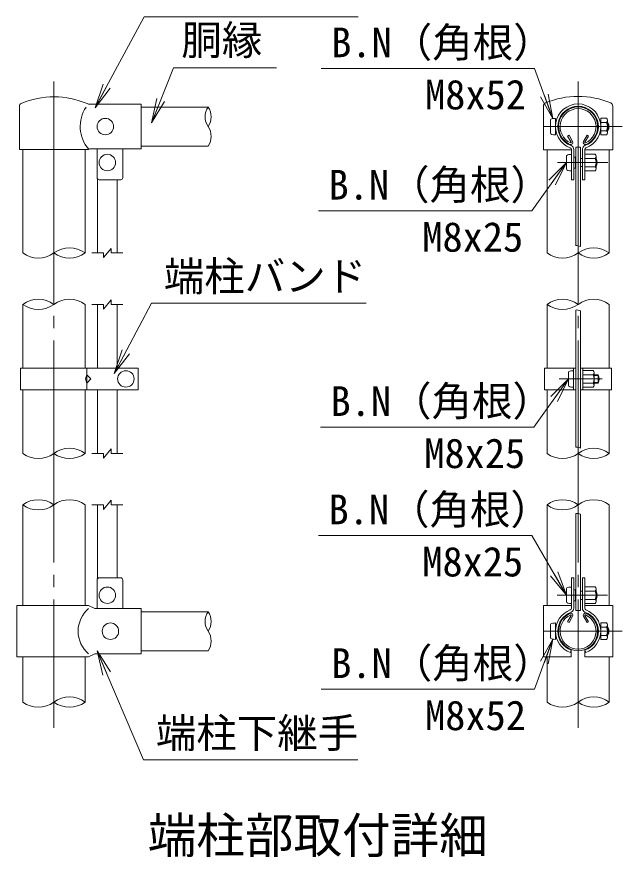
# Model space of a CAD drawing. Units: millimetres, scale not verified. Extents: x -21137 to 21137, y -15758 to 15759.
# Drawn here: x -4881 to -1936, y -6224 to -2136 of the extents above; entities that cross this region are included whole.
import ezdxf
from ezdxf.enums import TextEntityAlignment as Align

# ---------------------------------------------------------------- set-up
doc = ezdxf.new("R2010")
doc.units = ezdxf.units.MM
doc.header["$LTSCALE"] = 60
doc.linetypes.add('LONG_CHAIN', pattern=[21, 18, -1, 1, -1])
for name, color, linetype, lineweight in [('0-1_D-TTL-TXT', 7, 'Continuous', 9), ('0-2_D-BMK', 2, 'LONG_CHAIN', 9), ('0-3_D-STR1', 1, 'Continuous', 9), ('0-4_D-STR-DIM', 7, 'Continuous', 9), ('0-5_0', 7, 'Continuous', 9), ('0-8_D-STR3', 3, 'Continuous', 9), ('0-9_D-STR-TXT', 7, 'Continuous', 9)]:
    doc.layers.add(name, color=color, linetype=linetype, lineweight=lineweight)
doc.styles.add('ＭＳ ゴシック', font='')
doc.styles.get('ＭＳ ゴシック').set_extended_font_data('MS Gothic')

# ---------------------------------------------------------------- blocks, each defined once
blk = doc.blocks.new('_Open')
at = {"layer": '0-5_0'}
blk.add_line((-60, 10), (0, 0), dxfattribs=at)
blk.add_lwpolyline([(-60, -10), (0, 0), (-60, 0)], dxfattribs=at)

msp = doc.modelspace()

# ---------------------------------------------------------------- linework, layer by layer
at = {"layer": '0-2_D-BMK'}
for p, q in [((-4700.07, -2449.53), (-4700.07, -5594.53)), ((-2150.07, -2449.53), (-2150.07, -5594.53)), ((-2315.21, -2669.53), (-1935.54, -2669.53)), ((-2250.21, -2844.53), (-2005.82, -2844.53)), ((-2241.71, -3897.06), (-2032.32, -3897.06)), ((-2169.32, -3897.06), (-2072.82, -3897.06)), ((-2251.27, -4949.28), (-2006.88, -4949.28)), ((-2315.21, -5124.28), (-1935.54, -5124.28))]:
    msp.add_line(p, q, dxfattribs=at)
at = {"layer": '0-3_D-STR1'}
for p, q in [((-4275.07, -2574.53), (-3949.99, -2574.53)), ((-2200.99, -2715.8), (-2194.04, -2711.79)), ((-2183.44, -2746.19), (-2200.99, -2715.8)), ((-2176.49, -2742.18), (-2194.04, -2711.79)), ((-2123.65, -2742.18), (-2106.1, -2711.79)), ((-2116.7, -2746.19), (-2099.16, -2715.8)), ((-2099.16, -2715.8), (-2106.1, -2711.79)), ((-4275.07, -2765.03), (-3949.99, -2765.03)), ((-4851.32, -2780.53), (-4851.32, -3284.53)), ((-4548.82, -2780.53), (-4548.82, -3284.53)), ((-2301.32, -2782.03), (-2301.32, -3284.53)), ((-1998.82, -2782.03), (-1998.82, -3284.53)), ((-4851.32, -3534.53), (-4851.32, -3844.57)), ((-4548.82, -3534.53), (-4548.82, -3844.57)), ((-2301.32, -3534.53), (-2301.32, -3844.57)), ((-1998.82, -3534.53), (-1998.82, -3844.57)), ((-4851.32, -3949.56), (-4851.32, -4259.53)), ((-4548.82, -3949.56), (-4548.82, -4259.53)), ((-2301.32, -3949.56), (-2301.32, -4259.53)), ((-1998.82, -3949.56), (-1998.82, -4259.53)), ((-4851.32, -4509.53), (-4851.32, -4999.28)), ((-4548.82, -4509.53), (-4548.82, -4999.28)), ((-2301.32, -4509.53), (-2301.32, -4999.28)), ((-1998.82, -4509.53), (-1998.82, -4999.28)), ((-4275.07, -5029.28), (-3949.99, -5029.28)), ((-2183.44, -5047.63), (-2200.99, -5078.02)), ((-2176.49, -5051.64), (-2194.04, -5082.03)), ((-2123.65, -5051.64), (-2106.1, -5082.03)), ((-2116.7, -5047.63), (-2099.16, -5078.02)), ((-2200.99, -5078.02), (-2194.04, -5082.03)), ((-2099.16, -5078.02), (-2106.1, -5082.03)), ((-4275.07, -5219.78), (-3949.99, -5219.78)), ((-4851.32, -5249.28), (-4851.32, -5469.28)), ((-4548.82, -5249.28), (-4548.82, -5469.28)), ((-2301.32, -5249.28), (-2301.32, -5469.28)), ((-1998.82, -5249.28), (-1998.82, -5469.28))]:
    msp.add_line(p, q, dxfattribs=at)
for centre, radius, start, end in [((-2150.07, -2669.53), 95.25, 294.32478, 245.67522), ((-2150.07, -2669.53), 87.23, 294.32478, 245.67522), ((-2185.18, -2747.19), 10.03, 245.67522, 30), ((-2185.18, -2747.19), 2, 245.67522, 30), ((-2114.97, -2747.19), 10.03, 150, 294.32478), ((-2114.97, -2747.19), 2, 150, 294.32478), ((-2150.07, -5124.28), 95.25, 114.32478, 65.67522), ((-2150.07, -5124.28), 87.23, 114.32478, 65.67522), ((-2185.18, -5046.63), 10.03, 330, 114.32478), ((-2185.18, -5046.63), 2, 330, 114.32478), ((-2114.97, -5046.63), 10.03, 65.67522, 210), ((-2114.97, -5046.63), 2, 65.67522, 210)]:
    msp.add_arc(centre, radius, start, end, dxfattribs=at)
at = {"layer": '0-4_D-STR-DIM'}
for p, q in [((-4458.82, -3307.03), (-4421.32, -3262.03)), ((-4421.32, -3284.53), (-4421.32, -3262.03)), ((-4515.07, -3284.53), (-4458.82, -3284.53)), ((-4458.82, -3307.03), (-4458.82, -3284.53)), ((-4421.32, -3284.53), (-4365.07, -3284.53)), ((-4458.82, -3557.03), (-4421.32, -3512.03)), ((-4421.32, -3534.53), (-4421.32, -3512.03)), ((-4515.07, -3534.53), (-4458.82, -3534.53)), ((-4458.82, -3557.03), (-4458.82, -3534.53)), ((-4421.32, -3534.53), (-4365.07, -3534.53)), ((-4458.82, -4282.03), (-4421.32, -4237.03)), ((-4421.32, -4259.53), (-4421.32, -4237.03)), ((-4515.07, -4259.53), (-4458.82, -4259.53)), ((-4458.82, -4282.03), (-4458.82, -4259.53)), ((-4421.32, -4259.53), (-4365.07, -4259.53)), ((-4458.82, -4532.03), (-4421.32, -4487.03)), ((-4421.32, -4509.53), (-4421.32, -4487.03)), ((-4515.07, -4509.53), (-4458.82, -4509.53)), ((-4458.82, -4532.03), (-4458.82, -4509.53)), ((-4421.32, -4509.53), (-4365.07, -4509.53))]:
    msp.add_line(p, q, dxfattribs=at)
for centre, radius, start, end in [((-3881.89, -2622.16), 83.1, 145.03504, 214.96496), ((-4018.09, -2622.16), 83.1, 325.03504, 34.96496), ((-4018.09, -2717.41), 83.1, 325.03422, 34.96578), ((-4624.45, -3386.42), 126.88, 53.41445, 126.58555), ((-2157.47, -3286.93), 38.4, 60.95271, 95.76063), ((-2074.45, -3386.42), 126.88, 53.41445, 126.58555), ((-4775.7, -3182.65), 126.88, 233.41445, 306.58555), ((-4624.45, -3182.65), 126.88, 233.41445, 306.58555), ((-2225.7, -3182.65), 126.88, 233.41445, 306.58555), ((-2074.45, -3182.65), 126.88, 233.41445, 306.58555), ((-4775.7, -3636.42), 126.88, 53.41445, 126.58555), ((-4624.45, -3636.42), 126.88, 53.41445, 126.58555), ((-2225.7, -3636.42), 126.88, 53.41445, 126.58555), ((-2074.45, -3636.42), 126.88, 53.41445, 126.58555), ((-4775.7, -3432.65), 126.88, 233.41445, 306.58555), ((-2225.7, -3432.65), 126.88, 233.41445, 306.58555), ((-2157.47, -3600.1), 38.4, 60.95271, 95.76063), ((-4624.45, -4361.42), 126.88, 53.41445, 126.58555), ((-2157.47, -4267.43), 38.4, 60.95271, 95.76063), ((-2074.45, -4361.42), 126.88, 53.41445, 126.58555), ((-4775.7, -4157.65), 126.88, 233.41445, 306.58555), ((-4624.45, -4157.65), 126.88, 233.41445, 306.58555), ((-2225.7, -4157.65), 126.88, 233.41445, 306.58555), ((-2074.45, -4157.65), 126.88, 233.41445, 306.58555), ((-4775.7, -4611.42), 126.88, 53.41445, 126.58555), ((-4624.45, -4611.42), 126.88, 53.41445, 126.58555), ((-2225.7, -4611.42), 126.88, 53.41445, 126.58555), ((-2074.45, -4611.42), 126.88, 53.41445, 126.58555), ((-4775.7, -4407.65), 126.88, 233.41445, 306.58555), ((-2225.7, -4407.65), 126.88, 233.41445, 306.58555), ((-2157.47, -4589.25), 38.4, 60.95271, 95.76063), ((-3881.89, -5076.91), 83.1, 145.03504, 214.96496), ((-4018.09, -5076.91), 83.1, 325.03504, 34.96496), ((-4018.09, -5172.16), 83.1, 325.03422, 34.96578), ((-4775.7, -5367.4), 126.88, 233.41445, 306.58555), ((-4624.45, -5571.17), 126.88, 53.41445, 126.58555), ((-4624.45, -5367.4), 126.88, 233.41445, 306.58555), ((-2225.7, -5367.4), 126.88, 233.41445, 306.58555), ((-2074.45, -5571.17), 126.88, 53.41445, 126.58555), ((-2074.45, -5367.4), 126.88, 233.41445, 306.58555)]:
    msp.add_arc(centre, radius, start, end, dxfattribs=at)
at = {"layer": '0-8_D-STR3'}
for p, q in [((-4867.57, -2780.53), (-4867.57, -2570.14)), ((-4525.18, -2561.03), (-4275.07, -2561.03)), ((-4275.07, -2778.03), (-4275.07, -2561.03)), ((-1981.82, -2569.5), (-1981.82, -2782.03)), ((-2284.07, -2637.03), (-2284.07, -2702.03)), ((-2260.07, -2629.53), (-2260.07, -2709.53)), ((-2258.24, -2649.53), (-2260.07, -2649.53)), ((-2040.07, -2649.53), (-2041.91, -2649.53)), ((-2012.57, -2629.03), (-2040.07, -2629.03)), ((-2040.07, -2629.03), (-2040.07, -2710.03)), ((-2012.57, -2649.28), (-2040.07, -2649.28)), ((-2007.57, -2638.36), (-2007.57, -2700.09)), ((-2007.57, -2649.53), (-2005.07, -2649.53)), ((-2007.57, -2649.53), (-2005.07, -2649.53)), ((-2007.57, -2652.92), (-2003.45, -2652.92)), ((-2005.07, -2649.53), (-2005.07, -2689.53)), ((-2258.24, -2689.53), (-2260.07, -2689.53)), ((-2040.07, -2689.53), (-2041.91, -2689.53)), ((-2012.57, -2689.78), (-2040.07, -2689.78)), ((-2007.57, -2686.15), (-2003.45, -2686.15)), ((-2007.57, -2689.53), (-2005.07, -2689.53)), ((-2007.57, -2689.53), (-2005.07, -2689.53)), ((-2012.57, -2710.03), (-2040.07, -2710.03)), ((-4532.57, -2780.53), (-4525.07, -2778.03)), ((-4525.07, -2778.03), (-4275.07, -2778.03)), ((-4490.07, -2918.03), (-4490.07, -2778.03)), ((-4365.07, -2918.03), (-4365.07, -2778.03)), ((-2161.32, -2769.53), (-2161.32, -3248.97)), ((-2161.32, -2769.53), (-2138.82, -2769.53)), ((-2138.82, -2769.53), (-2138.82, -3253.61)), ((-4867.57, -2780.53), (-4532.57, -2780.53)), ((-2206.57, -2877.34), (-2206.57, -2812.34)), ((-2182.57, -2928.03), (-2182.57, -2781.68)), ((-2171.07, -2928.03), (-2171.07, -2781.68)), ((-2162.57, -2817.94), (-2171.07, -2817.94)), ((-2162.57, -2817.94), (-2162.57, -2871.12)), ((-2129.07, -2928.03), (-2129.07, -2781.68)), ((-2117.57, -2928.03), (-2117.57, -2781.68)), ((-2117.57, -2782.03), (-1981.82, -2782.03)), ((-2067.57, -2804.03), (-2117.57, -2804.03)), ((-2062.57, -2813.36), (-2062.57, -2875.09)), ((-2162.57, -2824.53), (-2161.32, -2824.53)), ((-2138.82, -2824.53), (-2129.07, -2824.53)), ((-2067.57, -2824.28), (-2117.57, -2824.28)), ((-2062.57, -2824.53), (-2062.57, -2864.53)), ((-2062.57, -2827.92), (-2060.95, -2827.92)), ((-2062.57, -2861.15), (-2060.95, -2861.15)), ((-2162.57, -2871.12), (-2171.07, -2871.12)), ((-2162.57, -2864.53), (-2161.32, -2864.53)), ((-2138.82, -2864.53), (-2129.07, -2864.53)), ((-2067.57, -2864.78), (-2117.57, -2864.78)), ((-2067.57, -2885.03), (-2117.57, -2885.03)), ((-4487.57, -2924.65), (-4487.57, -3284.53)), ((-4480.07, -2928.03), (-4375.07, -2928.03)), ((-4392.57, -2928.03), (-4392.57, -3284.53)), ((-2182.57, -2928.03), (-2171.07, -2928.03)), ((-2129.07, -2928.03), (-2117.57, -2928.03)), ((-4487.57, -3534.53), (-4487.57, -3844.57)), ((-4392.57, -3534.53), (-4392.57, -3844.57)), ((-2161.32, -3561.89), (-2161.32, -4229.22)), ((-2138.82, -3566.53), (-2138.82, -4233.86)), ((-4290.09, -3844.57), (-4862.82, -3844.57)), ((-4862.82, -3949.56), (-4862.82, -3844.57)), ((-4540.19, -3844.57), (-4540.19, -3949.57)), ((-4290.07, -3949.56), (-4290.07, -3844.57)), ((-2312.82, -3844.57), (-2312.82, -3949.56)), ((-2161.32, -3844.57), (-2312.82, -3844.57)), ((-2196.82, -3864.56), (-2196.82, -3929.56)), ((-2172.82, -3844.57), (-2172.82, -3949.56)), ((-2161.32, -3844.57), (-2161.32, -3949.56)), ((-2138.82, -3844.57), (-2138.82, -3949.56)), ((-2127.32, -3844.57), (-2127.32, -3949.56)), ((-2077.32, -3856.56), (-2127.32, -3856.56)), ((-2077.32, -3876.81), (-2127.32, -3876.81)), ((-2072.32, -3865.89), (-2072.32, -3927.62)), ((-2072.32, -3877.06), (-2052.82, -3877.06)), ((-2072.32, -3880.45), (-2051.2, -3880.45)), ((-2052.82, -3877.06), (-2052.82, -3917.06)), ((-2077.32, -3917.31), (-2127.32, -3917.31)), ((-2072.32, -3913.68), (-2051.2, -3913.68)), ((-2072.32, -3917.06), (-2052.82, -3917.06)), ((-4290.09, -3949.56), (-4862.82, -3949.56)), ((-4487.57, -3949.56), (-4487.57, -4259.53)), ((-4392.57, -3949.56), (-4392.57, -4259.53)), ((-2312.82, -3949.56), (-2161.32, -3949.56)), ((-2077.32, -3937.56), (-2127.32, -3937.56)), ((-4487.57, -4509.53), (-4487.57, -4867.67)), ((-4392.57, -4509.53), (-4392.57, -4864.28)), ((-2161.32, -4551.04), (-2161.32, -5024.28)), ((-2138.82, -4555.68), (-2138.82, -5024.28)), ((-4480.07, -4864.28), (-4375.07, -4864.28)), ((-2182.57, -4864.28), (-2182.57, -5012.14)), ((-2182.57, -4864.28), (-2171.07, -4864.28)), ((-2171.07, -4864.28), (-2171.07, -5012.14)), ((-2129.07, -4864.28), (-2129.07, -5012.14)), ((-2129.07, -4864.28), (-2117.57, -4864.28)), ((-2117.57, -4864.28), (-2117.57, -5012.14)), ((-4490.07, -4874.28), (-4490.07, -5014.28)), ((-4365.07, -4874.28), (-4365.07, -5014.28)), ((-2206.57, -4916.78), (-2206.57, -4981.78)), ((-2162.57, -4922.69), (-2171.07, -4922.69)), ((-2162.57, -4922.69), (-2162.57, -4975.87)), ((-2162.57, -4929.28), (-2161.32, -4929.28)), ((-2138.82, -4929.28), (-2129.07, -4929.28)), ((-2067.57, -4908.78), (-2117.57, -4908.78)), ((-2067.57, -4929.03), (-2117.57, -4929.03)), ((-2117.57, -4929.28), (-2116.57, -4929.28)), ((-2062.57, -4918.11), (-2062.57, -4979.84)), ((-2062.57, -4929.28), (-2062.57, -4969.28)), ((-2062.57, -4932.67), (-2060.95, -4932.67)), ((-2162.57, -4975.87), (-2171.07, -4975.87)), ((-2162.57, -4969.28), (-2161.32, -4969.28)), ((-2138.82, -4969.28), (-2129.07, -4969.28)), ((-2117.57, -4969.28), (-2116.57, -4969.28)), ((-2067.57, -4969.53), (-2117.57, -4969.53)), ((-2062.57, -4965.9), (-2060.95, -4965.9)), ((-4880.57, -4999.28), (-4531.07, -4999.28)), ((-4880.57, -4999.28), (-4880.57, -5249.28)), ((-4501.07, -5014.28), (-4531.07, -4999.28)), ((-4501.07, -5014.28), (-4275.07, -5014.28)), ((-4275.07, -5234.28), (-4275.07, -5014.28)), ((-2318.32, -4999.28), (-2182.57, -4999.28)), ((-2318.32, -4999.28), (-2318.32, -5249.28)), ((-2161.32, -5024.28), (-2138.82, -5024.28)), ((-2067.57, -4989.78), (-2117.57, -4989.78)), ((-2117.57, -4999.28), (-1981.82, -4999.28)), ((-1981.82, -4999.28), (-1981.82, -5249.28)), ((-2284.07, -5091.78), (-2284.07, -5156.78)), ((-2260.07, -5084.28), (-2260.07, -5164.28)), ((-2258.24, -5104.28), (-2260.07, -5104.28)), ((-2040.07, -5104.28), (-2041.91, -5104.28)), ((-2012.57, -5083.78), (-2040.07, -5083.78)), ((-2040.07, -5083.78), (-2040.07, -5164.78)), ((-2012.57, -5104.03), (-2040.07, -5104.03)), ((-2007.57, -5093.11), (-2007.57, -5154.84)), ((-2007.57, -5104.28), (-2005.07, -5104.28)), ((-2007.57, -5104.28), (-2005.07, -5104.28)), ((-2007.57, -5107.67), (-2003.45, -5107.67)), ((-2005.07, -5104.28), (-2005.07, -5144.28)), ((-2258.24, -5144.28), (-2260.07, -5144.28)), ((-2040.07, -5144.28), (-2041.91, -5144.28)), ((-2012.57, -5144.53), (-2040.07, -5144.53)), ((-2007.57, -5140.9), (-2003.45, -5140.9)), ((-2007.57, -5144.28), (-2005.07, -5144.28)), ((-2007.57, -5144.28), (-2005.07, -5144.28)), ((-2012.57, -5164.78), (-2040.07, -5164.78)), ((-2183.57, -5216.91), (-2187.48, -5227.73)), ((-2183.57, -5216.91), (-2183.57, -5249.28)), ((-2116.57, -5216.91), (-2116.57, -5249.28)), ((-2116.57, -5216.91), (-2112.66, -5227.73)), ((-4880.57, -5249.28), (-4531.07, -5249.28)), ((-4501.07, -5234.28), (-4531.07, -5249.28)), ((-4501.07, -5234.28), (-4275.07, -5234.28)), ((-2318.32, -5249.28), (-2183.57, -5249.28)), ((-2116.57, -5249.28), (-1981.82, -5249.28))]:
    msp.add_line(p, q, dxfattribs=at)
for points in [[(-2318.32, -2569.5), (-2318.32, -2782.03), (-2182.57, -2782.03)], [(-2138.82, -3949.56), (-1987.32, -3949.56), (-1987.32, -3844.57), (-2138.82, -3844.57)]]:
    msp.add_lwpolyline(points, dxfattribs=at)
msp.add_lwpolyline([(-4545.82, -3897.07), (-4540.19, -3877.07), (-4520.19, -3897.07), (-4540.19, -3917.07)], close=True, dxfattribs=at)
for centre in [(-4450.07, -2669.53), (-4440.07, -2844.53), (-4350.07, -3897.06), (-4440.07, -4949.28), (-4425.07, -5124.28)]:
    msp.add_circle(centre, 40, dxfattribs=at)
for centre, radius, start, end in [((-4700.28, -2939.69), 414.66, 67.08235, 112.54718), ((-2150.07, -2933.97), 411.25, 67.22973, 112.77027), ((-4852.57, -2570.14), 15, 116.57497, 180), ((-4404.56, -2669.53), 167.81, 145.68676, 221.15827), ((-4525.18, -2531.03), 30, 242.98608, 270), ((-2301.82, -2569.5), 16.5, 116.72671, 180), ((-2150.07, -2669.53), 110, 290.1633, 249.8367), ((-2150.07, -2669.53), 98.5, 289.83718, 250.16282), ((-1998.32, -2569.5), 16.5, 0, 63.27329), ((-2020.26, -2639.16), 12.71, 307.21089, 52.78911), ((-2051.08, -2669.53), 43.51, 332.26063, 27.73937), ((-2042.57, -2669.53), 42.5, 331.92751, 28.07249), ((-2020.32, -2699.91), 12.75, 307.42505, 52.57495), ((-2192.57, -2781.68), 10, 0, 62.72039), ((-2192.57, -2781.68), 21.5, 0, 65.03562), ((-2107.57, -2781.68), 21.5, 114.96438, 180), ((-2107.57, -2781.68), 10, 117.27961, 180), ((-2075.26, -2814.16), 12.71, 307.21089, 52.78911), ((-2106.08, -2844.53), 43.51, 332.26063, 27.73937), ((-2100.07, -2844.53), 42.5, 331.92751, 28.07249), ((-2075.32, -2874.91), 12.75, 307.42505, 52.57495), ((-4480.07, -2918.03), 10, 180, 270), ((-4375.07, -2918.03), 10, 270, 0), ((-2085.01, -3866.69), 12.71, 307.21089, 52.78911), ((-2115.83, -3897.06), 43.51, 332.26063, 27.73937), ((-2090.32, -3897.06), 42.5, 331.92751, 28.07249), ((-2085.07, -3927.44), 12.75, 307.42505, 52.57495), ((-4480.07, -4874.28), 10, 90, 180), ((-4375.07, -4874.28), 10, 0, 90), ((-2075.26, -4918.91), 12.71, 307.21089, 52.78911), ((-2106.08, -4949.28), 43.51, 332.26063, 27.73937), ((-2100.07, -4949.28), 42.5, 331.92751, 28.07249), ((-2075.32, -4979.66), 12.75, 307.42505, 52.57495), ((-4438.14, -5124.28), 144, 130.19176, 229.80824), ((-2150.07, -5124.28), 110, 110.1633, 250.11694), ((-2192.57, -5012.14), 10, 297.27961, 0), ((-2192.57, -5012.14), 21.5, 294.96438, 0), ((-2107.57, -5012.14), 21.5, 180, 245.03562), ((-2107.57, -5012.14), 10, 180, 242.72039), ((-2150.07, -5124.28), 110, 289.88306, 69.8367), ((-2150.07, -5124.28), 98.5, 109.83718, 250.11694), ((-2150.07, -5124.28), 98.5, 289.88306, 70.16282), ((-2020.26, -5093.91), 12.71, 307.21089, 52.78911), ((-2051.08, -5124.28), 43.51, 332.26063, 27.73937), ((-2042.57, -5124.28), 42.5, 331.92751, 28.07249), ((-2020.32, -5154.66), 12.75, 307.42505, 52.57495)]:
    msp.add_arc(centre, radius, start, end, dxfattribs=at)
for centre, start_param, end_param in [((-2260.07, -2637.03), 1.5707963, 3.1415927), ((-2260.07, -2702.03), 3.1415927, 4.712389), ((-2182.57, -2812.34), 1.5707963, 3.1415927), ((-2182.57, -2877.34), 3.1415927, 4.712389), ((-2172.82, -3864.56), 1.5707963, 3.1415927), ((-2172.82, -3929.56), 3.1415927, 4.712389), ((-2182.57, -4916.78), 1.5707963, 3.1415927), ((-2182.57, -4981.78), 3.1415927, 4.712389), ((-2260.07, -5091.78), 1.5707963, 3.1415927), ((-2260.07, -5156.78), 3.1415927, 4.712389)]:
    msp.add_ellipse(centre, major_axis=(24, 0), ratio=0.3125, start_param=start_param, end_param=end_param, dxfattribs=at)
at = {"layer": '0-9_D-STR-TXT'}
for points in [[(-3220.03, -2135.62), (-4261.81, -2135.62), (-4499.16, -2577.16)], [(-3617.24, -2383.15), (-4118.3, -2383.15), (-4223.89, -2649.33)], [(-3399.56, -2387.23), (-2361.36, -2387.23), (-2273.91, -2628.88)], [(-3412.89, -3079.54), (-2374.69, -3079.54), (-2207.74, -2846.16)], [(-3180.63, -3528.67), (-4225.1, -3528.67), (-4405.63, -3869.21)], [(-3403.14, -4132.07), (-2364.94, -4132.07), (-2197.99, -3898.69)], [(-3412.89, -4659.23), (-2374.69, -4659.23), (-2207.58, -4947.55)], [(-3399.56, -5406.89), (-2361.36, -5406.89), (-2273.91, -5165.25)], [(-3222.04, -5750.51), (-4263.82, -5750.51), (-4489.29, -5221.62)]]:
    msp.add_lwpolyline(points, dxfattribs=at)

# ---------------------------------------------------------------- block references
at = {"layer": '0-9_D-STR-TXT', "xscale": 2, "yscale": 2}
for p, rotation in [((-4500.11, -2578.92), 241.73951), ((-4224.63, -2651.19), 248.36243), ((-2273.23, -2630.76), 289.89477), ((-2206.57, -2844.53), 54.42149), ((-4406.57, -3870.98), 242.07069), ((-2196.82, -3897.06), 54.42149), ((-2206.57, -4949.28), 300.09685), ((-2273.23, -5163.37), 70.10523), ((-4490.07, -5219.78), 113.08931)]:
    msp.add_blockref('_Open', p, dxfattribs=dict(at, rotation=rotation))

# ---------------------------------------------------------------- texts
at = {"layer": '0-1_D-TTL-TXT', "style": 'ＭＳ ゴシック'}
msp.add_text('端柱部取付詳細', height=173.3, dxfattribs=at).set_placement((-4243.75, -6256.15), align=Align.BOTTOM_LEFT)
at = {"layer": '0-9_D-STR-TXT', "style": 'ＭＳ ゴシック'}
for s, p in [('胴縁', (-4079.99, -2364.27)), ('B.N（角根）', (-3350.85, -2375.43)), ('M8x52', (-2894.58, -2629.17)), ('B.N（角根）', (-3364.18, -3067.74)), ('M8x25', (-2907.91, -3321.48)), ('端柱バンド', (-4165.32, -3513.11)), ('B.N（角根）', (-3354.43, -4120.27)), ('M8x25', (-2898.16, -4374.01)), ('B.N（角根）', (-3364.18, -4647.43)), ('M8x25', (-2907.91, -4901.17)), ('B.N（角根）', (-3350.85, -5395.09)), ('M8x52', (-2894.58, -5648.83)), ('端柱下継手', (-4204.03, -5734.95))]:
    msp.add_text(s, height=144.3, dxfattribs=at).set_placement(p, align=Align.BOTTOM_LEFT)

doc.saveas('drawing.dxf')
